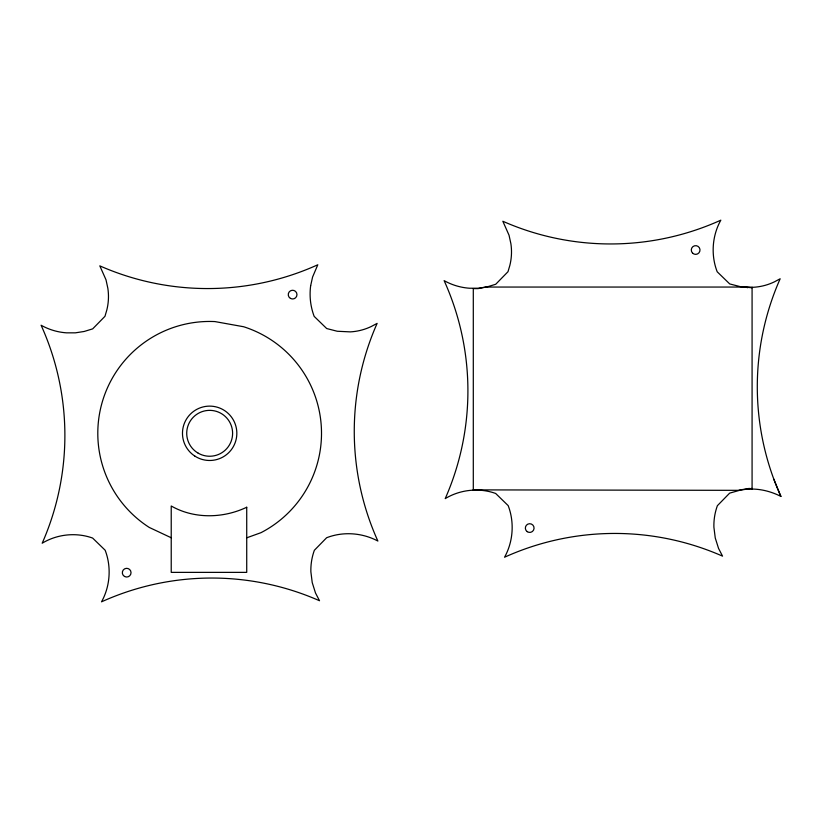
<?xml version="1.0" encoding="UTF-8"?>
<svg xmlns="http://www.w3.org/2000/svg" width="822" height="822" viewBox="0 0 822 822"><rect width="100%" height="100%" fill="white"/><g stroke="black" fill="none" stroke-linecap="round" stroke-linejoin="round"><path stroke-width="1.23" d="M747.722 489.162C759.22 488.422 770.687 491.207 780.9 496.426A266.503 266.503 0 0 1 780.16 278.781L774.375 281.864A55.577 55.577 0 0 1 753.353 287.279L740.283 286.652L729.72 283.939L717.195 271.774C710.732 255.108 712.119 235.78 720.822 220.173A267.284 267.284 0 0 1 502.838 221.262L509.034 235.205L510.894 243.723A55.577 55.577 0 0 1 509.846 265.414L507.996 271.702L495.728 284.258L487.22 286.868L478.414 288.234L469.516 288.234A60.479 60.479 0 0 1 444.127 280.631A267.284 267.284 0 0 1 445.216 498.615C460.197 489.532 479.154 487.538 495.656 493.457L508.181 505.622C514.562 522.299 513.216 541.616 504.554 557.224A267.284 267.284 0 0 1 722.538 556.134L718.531 548.366L715.253 537.968L713.897 527.138A58.228 58.228 0 0 1 717.38 505.694L729.648 493.138L740.345 490.107L752.079 488.381M246.723 537.814L260.985 532.677A111.843 111.843 0 0 0 243.641 326.745L214.902 321.577A111.843 111.843 0 0 0 149.255 527.436L171.223 537.763M749.438 488.381L737.909 490.333L473.297 489.881M473.297 490.148L473.297 288.604L478.034 288.604L486.008 287.053L743.961 287.053L752.079 287.741M746.797 287.371L747.424 287.741M773.81 479.144L780.9 496.426M752.079 287.299L752.079 489.162M310.654 285.748C309.278 296.074 310.49 306.627 314.168 316.378L326.694 328.543L337.256 331.256L350.316 331.883A55.577 55.577 0 0 0 371.349 326.468L377.123 323.385A266.503 266.503 0 0 0 377.873 541.04C362.235 532.738 343.164 531.31 326.622 537.742L314.353 550.298A58.228 58.228 0 0 0 310.87 571.742L312.226 582.572L315.494 592.981L319.511 600.738A267.284 267.284 0 0 0 101.527 601.827C110.189 586.22 111.535 566.903 105.154 550.226L92.629 538.061C76.127 532.142 57.17 534.136 42.189 543.219A267.284 267.284 0 0 0 41.1 325.235A60.479 60.479 0 0 0 66.49 332.838L75.388 332.838L84.183 331.472L92.691 328.862L104.969 316.306L106.819 310.017A55.577 55.577 0 0 0 107.857 288.337L106.007 279.809L99.811 265.866A267.284 267.284 0 0 0 317.795 264.776L312.576 277.055L310.654 285.748M246.723 507.246C223.132 518.456 194.187 519.134 171.223 505.992L171.223 572.369L246.723 572.369L246.723 507.246M198.184 453.169A22.944 22.944 0 0 0 232.605 433.307A22.944 22.944 0 0 0 198.184 413.435A22.944 22.944 0 0 0 198.184 453.169M194.978 456.179A27.177 27.177 0 0 0 236.808 434.581A27.177 27.177 0 0 0 197.188 409.151A27.177 27.177 0 0 0 194.978 456.179M290.433 298.396A4.357 4.357 0 0 0 296.968 294.625A4.357 4.357 0 0 0 290.433 290.844A4.357 4.357 0 0 0 290.433 298.396M124.502 576.448A4.357 4.357 0 0 0 131.037 572.677A4.357 4.357 0 0 0 124.502 568.906A4.357 4.357 0 0 0 124.502 576.448M692.556 253.094A4.357 4.357 0 0 0 699.851 251.142A4.357 4.357 0 0 0 694.508 245.809A4.357 4.357 0 0 0 692.556 253.094M527.251 531.67A4.357 4.357 0 0 0 534.053 528.402A4.357 4.357 0 0 0 527.827 524.138A4.357 4.357 0 0 0 527.251 531.67"/></g></svg>
